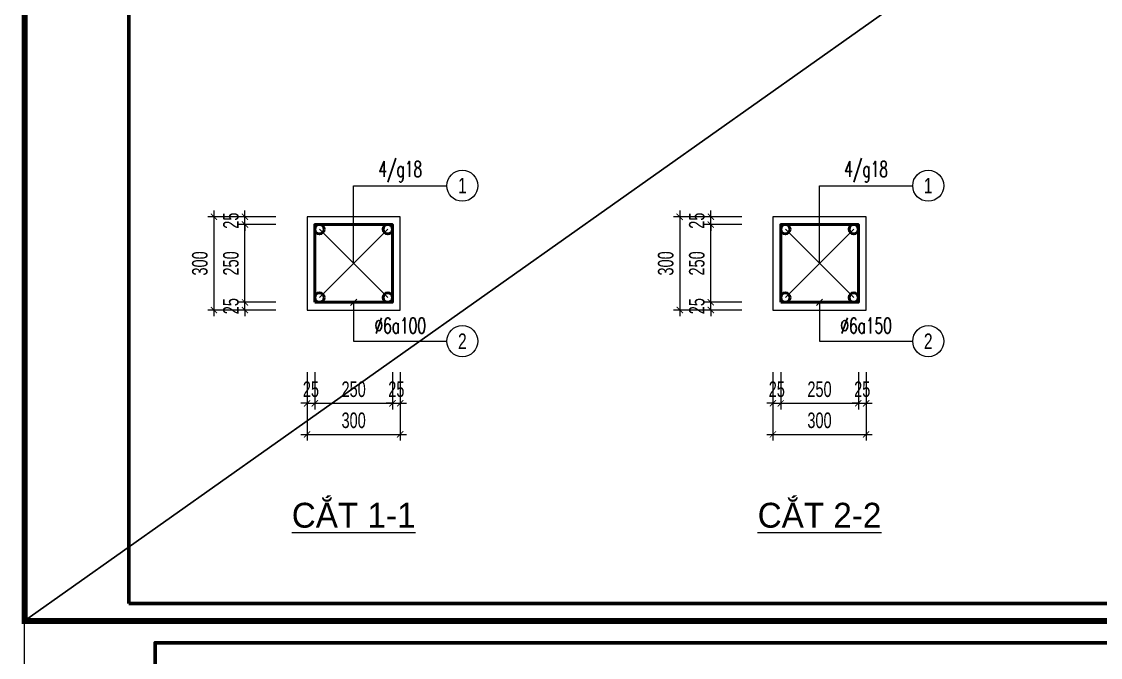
# Model space of a CAD drawing. Header units: inches. Extents: x 541671 to 837720, y 76128 to 1008472.
# Drawn here: x 604862 to 608336, y 375724 to 377769 of the extents above; entities that cross this region are included whole.
import ezdxf
from ezdxf.enums import TextEntityAlignment as Align

# ---------------------------------------------------------------- set-up
doc = ezdxf.new("R2010")
doc.units = ezdxf.units.IN
doc.header["$MEASUREMENT"] = 0
doc.header["$PDMODE"] = 32
doc.header["$PDSIZE"] = -1
doc.layers.get('0').update_dxf_attribs({"lineweight": 18})
for name, color, linetype, lineweight in [('EG Net dam2', 6, 'Continuous', 50), ('Hien', 4, 'Continuous', 20), ('KICHTHUOC', 4, 'Continuous', 18), ('LC Net thay', 7, 'Continuous', 25), ('LC Text1', 3, 'Continuous', 20), ('ThepDoc', 3, 'Continuous', 50), ('VatLieu', 8, 'Continuous', 9)]:
    doc.layers.add(name, color=color, linetype=linetype, lineweight=lineweight)
doc.layers.add('KCS_Plotter', color=11, linetype='Continuous', plot=False)
doc.layers.add('Khungten_LCDI', color=7, linetype='Continuous')
doc.styles.add('Khungten', font='VHAVAN_2.TTF', dxfattribs={"width": 0.8, "height": 5000})
doc.styles.add('ROMANS', font='vncc-rms.shx', dxfattribs={"width": 0.7, "bigfont": 'romancvn.shx'})
doc.styles.add('style2', font='romans.shx', dxfattribs={"width": 0.65, "bigfont": 'vns.shx'})
doc.styles.add('Title', font='VHAVAN_2.TTF', dxfattribs={"width": 0.8})
doc.styles.add('VNAVANTH', font='VHAVANB_2.TTF', dxfattribs={"width": 0.6})
doc.dimstyles.new('dim50', dxfattribs={"dimscale": 20, "dimtxt": 2.5, "dimasz": 1, "dimexe": 1, "dimexo": 0, "dimgap": 1, "dimtad": 1, "dimdec": 0, "dimzin": 12, "dimdsep": 46, "dimtxsty": 'ROMANS', "dimblk": 'ARCHTICK', "dimcen": 0, "dimdle": 1, "dimclrd": 1, "dimclre": 1, "dimclrt": 7, "dimadec": 0, "dimazin": 0, "dimtfac": 4e-06, "dimtdec": 0, "dimtix": 1, "dimtmove": 2, "dimatfit": 3, "dimldrblk": 'ARCHTICK', "dimfxl": 1, "dimtolj": 1, "dimtzin": 0, "dimarcsym": 0})

# ---------------------------------------------------------------- blocks, each defined once
blk = doc.blocks.new('lcdi fix')
at = {"layer": 'Defpoints', "lineweight": 0}
blk.add_lwpolyline([(-1200, -14850), (-1200, 14850), (40800, 14850), (40800, -14850)], close=True, dxfattribs=at)
at = {"layer": 'Khungten_LCDI', "color": 5, "lineweight": 60}
blk.add_lwpolyline([(0, -14650), (0, 14650), (40600, 14650), (40600, -14650)], close=True, dxfattribs=at)
at = {"color": 7, "style": 'Khungten', "width": 0.8}
for tag, p in [('REVISION', (39498.8, -10746.3)), ('NGAYHT', (39546.1, -11609.4))]:
    blk.add_attdef(tag, text='', height=200, dxfattribs=at).set_placement(p, align=Align.CENTER)
at = {"layer": 'LC Text1', "style": 'Title', "width": 1.824646}
for tag, p, p2 in [('TENBANVE1', (36912.7, -8885.8), (40339.1, -8885.8)), ('TENBANVE2', (36912.7, -9562.5), (40339.1, -9562.5))]:
    blk.add_attdef(tag, text='', height=250, dxfattribs=at).set_placement(p, p2, align=Align.FIT)
at = {"layer": 'LC Text1', "style": 'Title', "width": 0.7}
blk.add_attdef('SOBANVE', text='', height=250, dxfattribs=at).set_placement((39562, -13896.2), align=Align.CENTER)
blk = doc.blocks.new('_ArchTick')
at = {"color": 0, "linetype": 'ByBlock', "const_width": 0.15}
blk.add_lwpolyline([(-0.5, -0.5), (0.5, 0.5)], dxfattribs=at)
blk = doc.blocks.new('*D743')
at = {"layer": 'Defpoints', "color": 0, "transparency": 16777216}
for p in [(725, 800), (975, 800), (975, 700)]:
    blk.add_point(p, dxfattribs=at)
at = {"layer": 'KICHTHUOC', "color": 1, "lineweight": -2, "transparency": 16777216}
for p, q in [((725, 800), (725, 680)), ((975, 800), (975, 680)), ((705, 700), (995, 700))]:
    blk.add_line(p, q, dxfattribs=at)
at = {"layer": 'KICHTHUOC', "color": 1, "lineweight": -2, "transparency": 16777216, "xscale": 20, "yscale": 20, "zscale": 20, "rotation": 180}
blk.add_blockref('_ArchTick', (725, 700), dxfattribs=at)
at = {"layer": 'KICHTHUOC', "color": 1, "lineweight": -2, "transparency": 16777216, "xscale": 20, "yscale": 20, "zscale": 20}
blk.add_blockref('_ArchTick', (975, 700), dxfattribs=at)
at = {"layer": 'KICHTHUOC', "color": 7, "transparency": 16777216, "insert": (850, 745), "char_height": 50, "attachment_point": 5, "style": 'ROMANS'}
blk.add_mtext('\\A1;250', dxfattribs=at)
blk = doc.blocks.new('*D744')
at = {"layer": 'Defpoints', "color": 0, "transparency": 16777216}
for p in [(500, 1275), (600, 1275), (600, 1025)]:
    blk.add_point(p, dxfattribs=at)
at = {"layer": 'KICHTHUOC', "color": 1, "lineweight": -2, "transparency": 16777216}
for p, q in [((500, 1005), (500, 1295)), ((600, 1275), (480, 1275)), ((600, 1025), (480, 1025))]:
    blk.add_line(p, q, dxfattribs=at)
at = {"layer": 'KICHTHUOC', "color": 1, "lineweight": -2, "transparency": 16777216, "xscale": 20, "yscale": 20, "zscale": 20}
for p, rotation in [((500, 1275), 90), ((500, 1025), 270)]:
    blk.add_blockref('_ArchTick', p, dxfattribs=dict(at, rotation=rotation))
at = {"layer": 'KICHTHUOC', "color": 7, "transparency": 16777216, "insert": (455, 1150), "char_height": 50, "attachment_point": 5, "rotation": 90, "style": 'ROMANS'}
blk.add_mtext('\\A1;250', dxfattribs=at)
blk = doc.blocks.new('*D745')
at = {"layer": 'Defpoints', "color": 0, "transparency": 16777216}
for p in [(700, 800), (725, 800), (725, 700)]:
    blk.add_point(p, dxfattribs=at)
at = {"layer": 'KICHTHUOC', "color": 1, "lineweight": -2, "transparency": 16777216}
for p, q in [((700, 800), (700, 680)), ((725, 800), (725, 680)), ((700, 700), (680, 700)), ((700, 700), (725, 700)), ((725, 700), (745, 700))]:
    blk.add_line(p, q, dxfattribs=at)
at = {"layer": 'KICHTHUOC', "color": 1, "lineweight": -2, "transparency": 16777216, "xscale": 20, "yscale": 20, "zscale": 20}
blk.add_blockref('_ArchTick', (700, 700), dxfattribs=at)
at = {"layer": 'KICHTHUOC', "color": 1, "lineweight": -2, "transparency": 16777216, "xscale": 20, "yscale": 20, "zscale": 20, "rotation": 180}
blk.add_blockref('_ArchTick', (725, 700), dxfattribs=at)
at = {"layer": 'KICHTHUOC', "color": 7, "transparency": 16777216, "insert": (712.5, 745), "char_height": 50, "attachment_point": 5, "style": 'ROMANS'}
blk.add_mtext('\\A1;25', dxfattribs=at)
blk = doc.blocks.new('*D746')
at = {"layer": 'Defpoints', "color": 0, "transparency": 16777216}
for p in [(975, 800), (1000, 800), (1000, 700)]:
    blk.add_point(p, dxfattribs=at)
at = {"layer": 'KICHTHUOC', "color": 1, "lineweight": -2, "transparency": 16777216}
for p, q in [((975, 800), (975, 680)), ((1000, 800), (1000, 680)), ((975, 700), (955, 700)), ((975, 700), (1000, 700)), ((1000, 700), (1020, 700))]:
    blk.add_line(p, q, dxfattribs=at)
at = {"layer": 'KICHTHUOC', "color": 1, "lineweight": -2, "transparency": 16777216, "xscale": 20, "yscale": 20, "zscale": 20}
blk.add_blockref('_ArchTick', (975, 700), dxfattribs=at)
at = {"layer": 'KICHTHUOC', "color": 1, "lineweight": -2, "transparency": 16777216, "xscale": 20, "yscale": 20, "zscale": 20, "rotation": 180}
blk.add_blockref('_ArchTick', (1000, 700), dxfattribs=at)
at = {"layer": 'KICHTHUOC', "color": 7, "transparency": 16777216, "insert": (987.5, 745), "char_height": 50, "attachment_point": 5, "style": 'ROMANS'}
blk.add_mtext('\\A1;25', dxfattribs=at)
blk = doc.blocks.new('*D669')
at = {"layer": 'Defpoints', "color": 0, "transparency": 16777216}
for p in [(500, 1025), (600, 1025), (600, 1000)]:
    blk.add_point(p, dxfattribs=at)
at = {"layer": 'KICHTHUOC', "color": 1, "lineweight": -2, "transparency": 16777216}
for p, q in [((500, 1025), (500, 1045)), ((600, 1025), (480, 1025)), ((500, 1000), (500, 1025)), ((600, 1000), (480, 1000)), ((500, 1000), (500, 980))]:
    blk.add_line(p, q, dxfattribs=at)
at = {"layer": 'KICHTHUOC', "color": 1, "lineweight": -2, "transparency": 16777216, "xscale": 20, "yscale": 20, "zscale": 20}
for p, rotation in [((500, 1025), 270), ((500, 1000), 90)]:
    blk.add_blockref('_ArchTick', p, dxfattribs=dict(at, rotation=rotation))
at = {"layer": 'KICHTHUOC', "color": 7, "transparency": 16777216, "insert": (455, 1012.5), "char_height": 50, "attachment_point": 5, "rotation": 90, "style": 'ROMANS'}
blk.add_mtext('\\A1;25', dxfattribs=at)
blk = doc.blocks.new('*D670')
at = {"layer": 'Defpoints', "color": 0, "transparency": 16777216}
for p in [(500, 1300), (600, 1300), (600, 1275)]:
    blk.add_point(p, dxfattribs=at)
at = {"layer": 'KICHTHUOC', "color": 1, "lineweight": -2, "transparency": 16777216}
for p, q in [((500, 1300), (500, 1320)), ((600, 1300), (480, 1300)), ((500, 1275), (500, 1300)), ((600, 1275), (480, 1275)), ((500, 1275), (500, 1255))]:
    blk.add_line(p, q, dxfattribs=at)
at = {"layer": 'KICHTHUOC', "color": 1, "lineweight": -2, "transparency": 16777216, "xscale": 20, "yscale": 20, "zscale": 20}
for p, rotation in [((500, 1300), 270), ((500, 1275), 90)]:
    blk.add_blockref('_ArchTick', p, dxfattribs=dict(at, rotation=rotation))
at = {"layer": 'KICHTHUOC', "color": 7, "transparency": 16777216, "insert": (455, 1287.5), "char_height": 50, "attachment_point": 5, "rotation": 90, "style": 'ROMANS'}
blk.add_mtext('\\A1;25', dxfattribs=at)
blk = doc.blocks.new('_Oblique')
at = {"color": 0, "linetype": 'ByBlock', "lineweight": -2}
blk.add_line((-0.5, -0.5), (0.5, 0.5), dxfattribs=at)
blk = doc.blocks.new('*D671')
at = {"layer": 'Defpoints', "color": 0, "transparency": 16777216}
for p in [(700, 700), (1000, 700), (1000, 600)]:
    blk.add_point(p, dxfattribs=at)
at = {"layer": 'KICHTHUOC', "color": 1, "lineweight": -2, "transparency": 16777216}
for p, q in [((700, 700), (700, 580)), ((1000, 700), (1000, 580)), ((680, 600), (1020, 600))]:
    blk.add_line(p, q, dxfattribs=at)
at = {"layer": 'KICHTHUOC', "color": 1, "lineweight": -2, "transparency": 16777216, "xscale": 20, "yscale": 20, "zscale": 20, "rotation": 180}
blk.add_blockref('_ArchTick', (700, 600), dxfattribs=at)
at = {"layer": 'KICHTHUOC', "color": 1, "lineweight": -2, "transparency": 16777216, "xscale": 20, "yscale": 20, "zscale": 20}
blk.add_blockref('_ArchTick', (1000, 600), dxfattribs=at)
at = {"layer": 'KICHTHUOC', "color": 7, "transparency": 16777216, "insert": (850, 645), "char_height": 50, "attachment_point": 5, "style": 'ROMANS'}
blk.add_mtext('\\A1;300', dxfattribs=at)
blk = doc.blocks.new('*D672')
at = {"layer": 'Defpoints', "color": 0, "transparency": 16777216}
for p in [(500, 1300), (400, 1000), (500, 1000)]:
    blk.add_point(p, dxfattribs=at)
at = {"layer": 'KICHTHUOC', "color": 1, "lineweight": -2, "transparency": 16777216}
for p, q in [((400, 1320), (400, 980)), ((500, 1300), (380, 1300)), ((500, 1000), (380, 1000))]:
    blk.add_line(p, q, dxfattribs=at)
at = {"layer": 'KICHTHUOC', "color": 1, "lineweight": -2, "transparency": 16777216, "xscale": 20, "yscale": 20, "zscale": 20}
for p, rotation in [((400, 1300), 90), ((400, 1000), 270)]:
    blk.add_blockref('_ArchTick', p, dxfattribs=dict(at, rotation=rotation))
at = {"layer": 'KICHTHUOC', "color": 7, "transparency": 16777216, "insert": (355, 1150), "char_height": 50, "attachment_point": 5, "rotation": 90, "style": 'ROMANS'}
blk.add_mtext('\\A1;300', dxfattribs=at)
blk = doc.blocks.new('*D673')
at = {"layer": 'Defpoints', "color": 0, "transparency": 16777216}
for p in [(2225, 800), (2475, 800), (2475, 700)]:
    blk.add_point(p, dxfattribs=at)
at = {"layer": 'KICHTHUOC', "color": 1, "lineweight": -2, "transparency": 16777216}
for p, q in [((2225, 800), (2225, 680)), ((2475, 800), (2475, 680)), ((2205, 700), (2495, 700))]:
    blk.add_line(p, q, dxfattribs=at)
at = {"layer": 'KICHTHUOC', "color": 1, "lineweight": -2, "transparency": 16777216, "xscale": 20, "yscale": 20, "zscale": 20, "rotation": 180}
blk.add_blockref('_ArchTick', (2225, 700), dxfattribs=at)
at = {"layer": 'KICHTHUOC', "color": 1, "lineweight": -2, "transparency": 16777216, "xscale": 20, "yscale": 20, "zscale": 20}
blk.add_blockref('_ArchTick', (2475, 700), dxfattribs=at)
at = {"layer": 'KICHTHUOC', "color": 7, "transparency": 16777216, "insert": (2350, 745), "char_height": 50, "attachment_point": 5, "style": 'ROMANS'}
blk.add_mtext('\\A1;250', dxfattribs=at)
blk = doc.blocks.new('*D674')
at = {"layer": 'Defpoints', "color": 0, "transparency": 16777216}
for p in [(2000, 1275), (2100, 1275), (2100, 1025)]:
    blk.add_point(p, dxfattribs=at)
at = {"layer": 'KICHTHUOC', "color": 1, "lineweight": -2, "transparency": 16777216}
for p, q in [((2000, 1005), (2000, 1295)), ((2100, 1275), (1980, 1275)), ((2100, 1025), (1980, 1025))]:
    blk.add_line(p, q, dxfattribs=at)
at = {"layer": 'KICHTHUOC', "color": 1, "lineweight": -2, "transparency": 16777216, "xscale": 20, "yscale": 20, "zscale": 20}
for p, rotation in [((2000, 1275), 90), ((2000, 1025), 270)]:
    blk.add_blockref('_ArchTick', p, dxfattribs=dict(at, rotation=rotation))
at = {"layer": 'KICHTHUOC', "color": 7, "transparency": 16777216, "insert": (1955, 1150), "char_height": 50, "attachment_point": 5, "rotation": 90, "style": 'ROMANS'}
blk.add_mtext('\\A1;250', dxfattribs=at)
blk = doc.blocks.new('*D675')
at = {"layer": 'Defpoints', "color": 0, "transparency": 16777216}
for p in [(2200, 800), (2225, 800), (2225, 700)]:
    blk.add_point(p, dxfattribs=at)
at = {"layer": 'KICHTHUOC', "color": 1, "lineweight": -2, "transparency": 16777216}
for p, q in [((2200, 800), (2200, 680)), ((2225, 800), (2225, 680)), ((2200, 700), (2180, 700)), ((2200, 700), (2225, 700)), ((2225, 700), (2245, 700))]:
    blk.add_line(p, q, dxfattribs=at)
at = {"layer": 'KICHTHUOC', "color": 1, "lineweight": -2, "transparency": 16777216, "xscale": 20, "yscale": 20, "zscale": 20}
blk.add_blockref('_ArchTick', (2200, 700), dxfattribs=at)
at = {"layer": 'KICHTHUOC', "color": 1, "lineweight": -2, "transparency": 16777216, "xscale": 20, "yscale": 20, "zscale": 20, "rotation": 180}
blk.add_blockref('_ArchTick', (2225, 700), dxfattribs=at)
at = {"layer": 'KICHTHUOC', "color": 7, "transparency": 16777216, "insert": (2212.5, 745), "char_height": 50, "attachment_point": 5, "style": 'ROMANS'}
blk.add_mtext('\\A1;25', dxfattribs=at)
blk = doc.blocks.new('*D676')
at = {"layer": 'Defpoints', "color": 0, "transparency": 16777216}
for p in [(2475, 800), (2500, 800), (2500, 700)]:
    blk.add_point(p, dxfattribs=at)
at = {"layer": 'KICHTHUOC', "color": 1, "lineweight": -2, "transparency": 16777216}
for p, q in [((2475, 800), (2475, 680)), ((2500, 800), (2500, 680)), ((2475, 700), (2455, 700)), ((2475, 700), (2500, 700)), ((2500, 700), (2520, 700))]:
    blk.add_line(p, q, dxfattribs=at)
at = {"layer": 'KICHTHUOC', "color": 1, "lineweight": -2, "transparency": 16777216, "xscale": 20, "yscale": 20, "zscale": 20}
blk.add_blockref('_ArchTick', (2475, 700), dxfattribs=at)
at = {"layer": 'KICHTHUOC', "color": 1, "lineweight": -2, "transparency": 16777216, "xscale": 20, "yscale": 20, "zscale": 20, "rotation": 180}
blk.add_blockref('_ArchTick', (2500, 700), dxfattribs=at)
at = {"layer": 'KICHTHUOC', "color": 7, "transparency": 16777216, "insert": (2487.5, 745), "char_height": 50, "attachment_point": 5, "style": 'ROMANS'}
blk.add_mtext('\\A1;25', dxfattribs=at)
blk = doc.blocks.new('*D677')
at = {"layer": 'Defpoints', "color": 0, "transparency": 16777216}
for p in [(2000, 1025), (2100, 1025), (2100, 1000)]:
    blk.add_point(p, dxfattribs=at)
at = {"layer": 'KICHTHUOC', "color": 1, "lineweight": -2, "transparency": 16777216}
for p, q in [((2000, 1025), (2000, 1045)), ((2100, 1025), (1980, 1025)), ((2000, 1000), (2000, 1025)), ((2100, 1000), (1980, 1000)), ((2000, 1000), (2000, 980))]:
    blk.add_line(p, q, dxfattribs=at)
at = {"layer": 'KICHTHUOC', "color": 1, "lineweight": -2, "transparency": 16777216, "xscale": 20, "yscale": 20, "zscale": 20}
for p, rotation in [((2000, 1025), 270), ((2000, 1000), 90)]:
    blk.add_blockref('_ArchTick', p, dxfattribs=dict(at, rotation=rotation))
at = {"layer": 'KICHTHUOC', "color": 7, "transparency": 16777216, "insert": (1955, 1012.5), "char_height": 50, "attachment_point": 5, "rotation": 90, "style": 'ROMANS'}
blk.add_mtext('\\A1;25', dxfattribs=at)
blk = doc.blocks.new('*D678')
at = {"layer": 'Defpoints', "color": 0, "transparency": 16777216}
for p in [(2000, 1300), (2100, 1300), (2100, 1275)]:
    blk.add_point(p, dxfattribs=at)
at = {"layer": 'KICHTHUOC', "color": 1, "lineweight": -2, "transparency": 16777216}
for p, q in [((2000, 1300), (2000, 1320)), ((2100, 1300), (1980, 1300)), ((2000, 1275), (2000, 1300)), ((2100, 1275), (1980, 1275)), ((2000, 1275), (2000, 1255))]:
    blk.add_line(p, q, dxfattribs=at)
at = {"layer": 'KICHTHUOC', "color": 1, "lineweight": -2, "transparency": 16777216, "xscale": 20, "yscale": 20, "zscale": 20}
for p, rotation in [((2000, 1300), 270), ((2000, 1275), 90)]:
    blk.add_blockref('_ArchTick', p, dxfattribs=dict(at, rotation=rotation))
at = {"layer": 'KICHTHUOC', "color": 7, "transparency": 16777216, "insert": (1955, 1287.5), "char_height": 50, "attachment_point": 5, "rotation": 90, "style": 'ROMANS'}
blk.add_mtext('\\A1;25', dxfattribs=at)
blk = doc.blocks.new('*D679')
at = {"layer": 'Defpoints', "color": 0, "transparency": 16777216}
for p in [(2200, 700), (2500, 700), (2500, 600)]:
    blk.add_point(p, dxfattribs=at)
at = {"layer": 'KICHTHUOC', "color": 1, "lineweight": -2, "transparency": 16777216}
for p, q in [((2200, 700), (2200, 580)), ((2500, 700), (2500, 580)), ((2180, 600), (2520, 600))]:
    blk.add_line(p, q, dxfattribs=at)
at = {"layer": 'KICHTHUOC', "color": 1, "lineweight": -2, "transparency": 16777216, "xscale": 20, "yscale": 20, "zscale": 20, "rotation": 180}
blk.add_blockref('_ArchTick', (2200, 600), dxfattribs=at)
at = {"layer": 'KICHTHUOC', "color": 1, "lineweight": -2, "transparency": 16777216, "xscale": 20, "yscale": 20, "zscale": 20}
blk.add_blockref('_ArchTick', (2500, 600), dxfattribs=at)
at = {"layer": 'KICHTHUOC', "color": 7, "transparency": 16777216, "insert": (2350, 645), "char_height": 50, "attachment_point": 5, "style": 'ROMANS'}
blk.add_mtext('\\A1;300', dxfattribs=at)
blk = doc.blocks.new('*D680')
at = {"layer": 'Defpoints', "color": 0, "transparency": 16777216}
for p in [(2000, 1300), (1900, 1000), (2000, 1000)]:
    blk.add_point(p, dxfattribs=at)
at = {"layer": 'KICHTHUOC', "color": 1, "lineweight": -2, "transparency": 16777216}
for p, q in [((1900, 1320), (1900, 980)), ((2000, 1300), (1880, 1300)), ((2000, 1000), (1880, 1000))]:
    blk.add_line(p, q, dxfattribs=at)
at = {"layer": 'KICHTHUOC', "color": 1, "lineweight": -2, "transparency": 16777216, "xscale": 20, "yscale": 20, "zscale": 20}
for p, rotation in [((1900, 1300), 90), ((1900, 1000), 270)]:
    blk.add_blockref('_ArchTick', p, dxfattribs=dict(at, rotation=rotation))
at = {"layer": 'KICHTHUOC', "color": 7, "transparency": 16777216, "insert": (1855, 1150), "char_height": 50, "attachment_point": 5, "rotation": 90, "style": 'ROMANS'}
blk.add_mtext('\\A1;300', dxfattribs=at)
blk = doc.blocks.new('000000000000000000000000')
at = {"layer": 'EG Net dam2'}
for points in [[(725, 1025), (975, 1025), (975, 1275), (725, 1275)], [(2225, 1025), (2475, 1025), (2475, 1275), (2225, 1275)]]:
    blk.add_lwpolyline(points, close=True, dxfattribs=at)
at = {"layer": 'Hien'}
for points in [[(700, 1000), (1000, 1000), (1000, 1300), (700, 1300)], [(2200, 1000), (2500, 1000), (2500, 1300), (2200, 1300)]]:
    blk.add_lwpolyline(points, close=True, dxfattribs=at)
at = {"layer": 'KICHTHUOC'}
for p, q in [((850, 1150), (850, 1400)), ((850, 1400), (1150, 1400)), ((2350, 1150), (2350, 1400)), ((2350, 1400), (2650, 1400)), ((740, 1260), (960, 1040)), ((740, 1040), (960, 1260)), ((2240, 1260), (2460, 1040)), ((2240, 1040), (2460, 1260)), ((850, 1025), (850, 900)), ((2350, 1025), (2350, 900)), ((850, 900), (1150, 900)), ((2350, 900), (2650, 900))]:
    blk.add_line(p, q, dxfattribs=at)
for centre in [(1200, 1400), (2700, 1400), (1200, 900), (2700, 900)]:
    blk.add_circle(centre, 50, dxfattribs=at)
at = {"layer": 'ThepDoc'}
for centre in [(740, 1260), (960, 1260), (2240, 1260), (2460, 1260), (740, 1040), (960, 1040), (2240, 1040), (2460, 1040)]:
    blk.add_circle(centre, 15, dxfattribs=at)
at = {"layer": 'VatLieu', "const_width": 19.6}
blk.add_lwpolyline([(-209.36, 0), (11550.64, 0), (11550.64, 8316), (-209.36, 8316)], close=True, dxfattribs=at)
at = {"layer": 'KICHTHUOC', "xscale": 20, "yscale": 20, "zscale": 20}
for p in [(850, 1025), (2350, 1025)]:
    blk.add_blockref('_Oblique', p, dxfattribs=at)
for s, style, width, p in [('4/g18', 'style2', 0.65, (1000, 1450)), ('4/g18', 'style2', 0.65, (2500, 1450)), ('1', 'ROMANS', 0.75, (1200, 1400)), ('1', 'ROMANS', 0.75, (2700, 1400)), ('%%c6a100', 'style2', 0.65, (1000, 950)), ('%%c6a150', 'style2', 0.65, (2500, 950)), ('2', 'ROMANS', 0.75, (1200, 900)), ('2', 'ROMANS', 0.75, (2700, 900))]:
    blk.add_text(s, height=50, dxfattribs=dict(style=style, width=width)).set_placement(p, align=Align.MIDDLE)
at = {"style": 'VNAVANTH'}
for s, p in [('%%uc¾t 1-1', (850, 300)), ('%%uc¾t 2-2', (2350, 300))]:
    blk.add_text(s, height=80, dxfattribs=at).set_placement(p, align=Align.CENTER)
at = {"layer": 'KICHTHUOC'}
for base, p1, p2, angle, picture, middle in [((400, 1000), (500, 1300), (500, 1000), 270, '*D672', (355, 1150)), ((500, 1300), (600, 1275), (600, 1300), 90, '*D670', (455, 1287.5)), ((1900, 1000), (2000, 1300), (2000, 1000), 270, '*D680', (1855, 1150)), ((2000, 1300), (2100, 1275), (2100, 1300), 90, '*D678', (1955, 1287.5)), ((500, 1275), (600, 1025), (600, 1275), 90, '*D744', (455, 1150)), ((2000, 1275), (2100, 1025), (2100, 1275), 90, '*D674', (1955, 1150)), ((500, 1025), (600, 1000), (600, 1025), 90, '*D669', (455, 1012.5)), ((2000, 1025), (2100, 1000), (2100, 1025), 90, '*D677', (1955, 1012.5))]:
    dim = blk.add_linear_dim(base=base, p1=p1, p2=p2, angle=angle, dimstyle='dim50', dxfattribs=at)
    dim.commit()
    dim.dimension.update_dxf_attribs({"geometry": picture, "text_midpoint": middle})
for base, p1, p2, picture, middle in [((725, 700), (700, 800), (725, 800), '*D745', (712.5, 745)), ((975, 700), (725, 800), (975, 800), '*D743', (850, 745)), ((1000, 700), (975, 800), (1000, 800), '*D746', (987.5, 745)), ((2225, 700), (2200, 800), (2225, 800), '*D675', (2212.5, 745)), ((2475, 700), (2225, 800), (2475, 800), '*D673', (2350, 745)), ((2500, 700), (2475, 800), (2500, 800), '*D676', (2487.5, 745)), ((1000, 600), (700, 700), (1000, 700), '*D671', (850, 645)), ((2500, 600), (2200, 700), (2500, 700), '*D679', (2350, 645))]:
    dim = blk.add_linear_dim(base=base, p1=p1, p2=p2, dimstyle='dim50', dxfattribs=at)
    dim.commit()
    dim.dimension.update_dxf_attribs({"geometry": picture, "text_midpoint": middle})

msp = doc.modelspace()

# ---------------------------------------------------------------- linework, layer by layer
at = {"layer": 'KCS_Plotter', "ltscale": 50}
msp.add_line((604872, 375841.4), (616632, 384157.4), dxfattribs=at)

# ---------------------------------------------------------------- block references
msp.add_blockref('000000000000000000000000', (605081.4, 375841.4))
at = {"layer": 'LC Net thay'}
for p, xscale, yscale, zscale in [((605208, 379999.4), 0.2800000003518924, 0.2800000003518924, 0.2800000003518924), ((605292, 370643.9), 0.3500000090783435, 0.3500000090783435, 0.3500000090783435)]:
    msp.add_blockref('lcdi fix', p, dxfattribs=dict(at, xscale=xscale, yscale=yscale, zscale=zscale))

doc.saveas('drawing.dxf')
